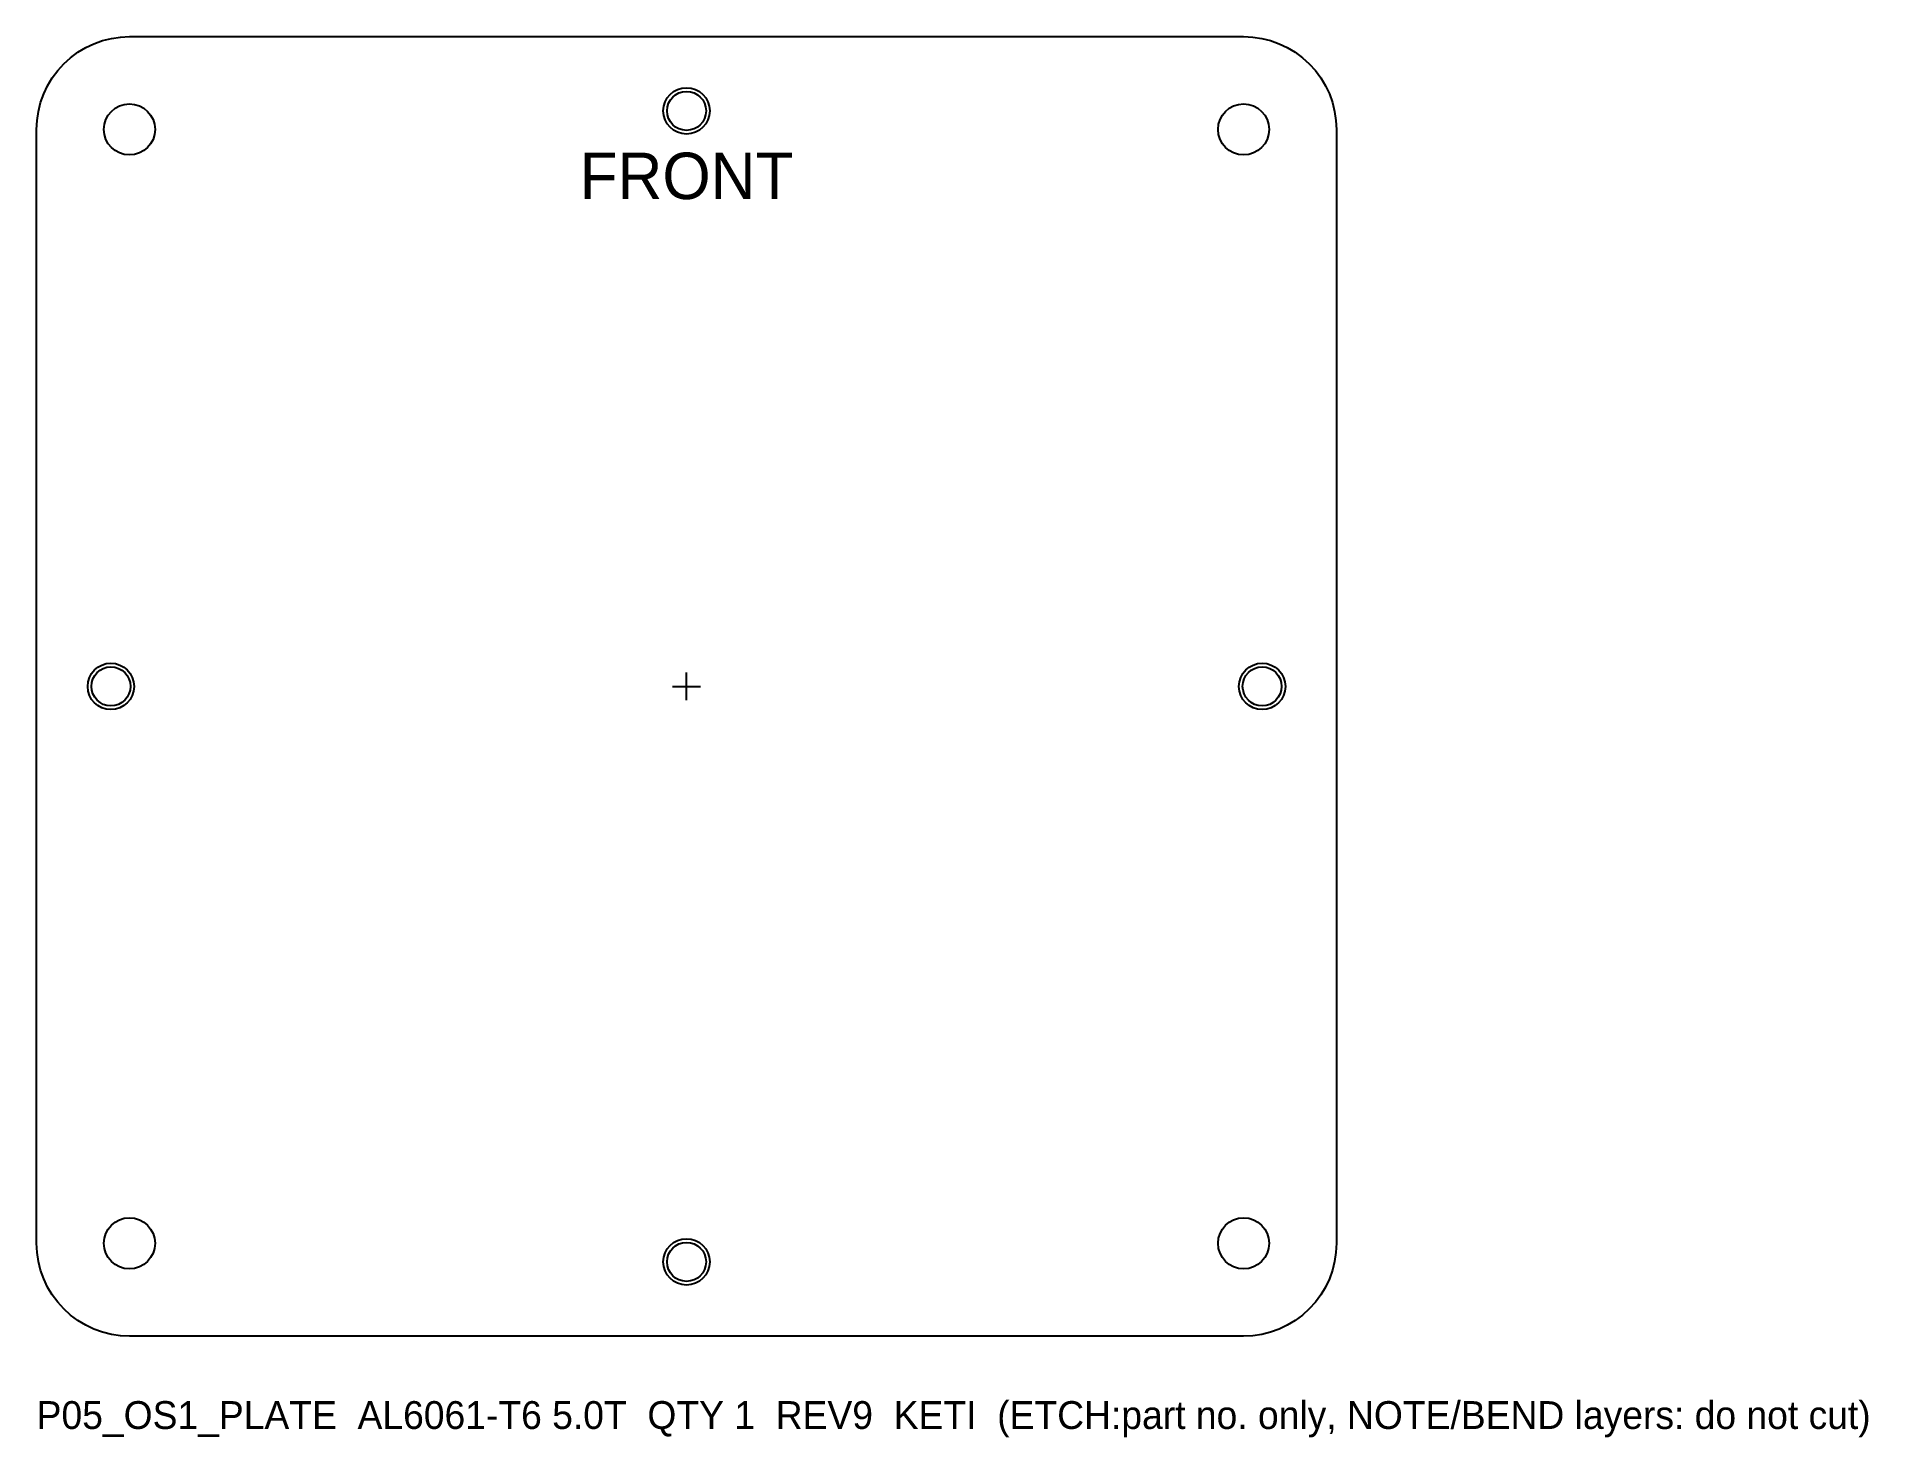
# Model space of a CAD drawing. Header units: millimetres. Extents: x -70 to 127, y -81 to 70.
import ezdxf
from ezdxf.enums import TextEntityAlignment as Align

# ---------------------------------------------------------------- set-up
doc = ezdxf.new("R2010")
doc.units = ezdxf.units.MM
for name, color, linetype in [('CUT', 7, 'CONTINUOUS'), ('ETCH', 6, 'CONTINUOUS'), ('NOTE', 8, 'CONTINUOUS'), ('TAP', 5, 'CONTINUOUS')]:
    doc.layers.add(name, color=color, linetype=linetype)

msp = doc.modelspace()

# ---------------------------------------------------------------- linework, layer by layer
at = {"layer": 'CUT'}
msp.add_lwpolyline([(70, -60), (69.95, -60.98), (69.81, -61.95), (69.57, -62.9), (69.24, -63.83), (68.82, -64.71), (68.31, -65.56), (67.73, -66.34), (67.07, -67.07), (66.34, -67.73), (65.56, -68.31), (64.71, -68.82), (63.83, -69.24), (62.9, -69.57), (61.95, -69.81), (60.98, -69.95), (60, -70), (-60, -70), (-60.98, -69.95), (-61.95, -69.81), (-62.9, -69.57), (-63.83, -69.24), (-64.71, -68.82), (-65.56, -68.31), (-66.34, -67.73), (-67.07, -67.07), (-67.73, -66.34), (-68.31, -65.56), (-68.82, -64.71), (-69.24, -63.83), (-69.57, -62.9), (-69.81, -61.95), (-69.95, -60.98), (-70, -60), (-70, 60), (-69.95, 60.98), (-69.81, 61.95), (-69.57, 62.9), (-69.24, 63.83), (-68.82, 64.71), (-68.31, 65.56), (-67.73, 66.34), (-67.07, 67.07), (-66.34, 67.73), (-65.56, 68.31), (-64.71, 68.82), (-63.83, 69.24), (-62.9, 69.57), (-61.95, 69.81), (-60.98, 69.95), (-60, 70), (60, 70), (60.98, 69.95), (61.95, 69.81), (62.9, 69.57), (63.83, 69.24), (64.71, 68.82), (65.56, 68.31), (66.34, 67.73), (67.07, 67.07), (67.73, 66.34), (68.31, 65.56), (68.82, 64.71), (69.24, 63.83), (69.57, 62.9), (69.81, 61.95), (69.95, 60.98), (70, 60), (70, -60)], close=True, dxfattribs=at)
for centre, radius in [((0, 62), 2.1), ((-60, 60), 2.75), ((60, 60), 2.75), ((-62, 0), 2.1), ((62, 0), 2.1), ((-60, -60), 2.75), ((60, -60), 2.75), ((0, -62), 2.1)]:
    msp.add_circle(centre, radius, dxfattribs=at)
at = {"layer": 'ETCH'}
for p, q in [((-1.5, 0), (1.5, 0)), ((0, -1.5), (0, 1.5))]:
    msp.add_line(p, q, dxfattribs=at)
at = {"layer": 'TAP'}
for centre in [(0, 62), (-62, 0), (62, 0), (0, -62)]:
    msp.add_circle(centre, 2.5, dxfattribs=at)

# ---------------------------------------------------------------- texts
at = {"layer": 'ETCH'}
msp.add_text('FRONT', height=5, dxfattribs=at).set_placement((0, 55), align=Align.MIDDLE_CENTER)
at = {"layer": 'NOTE'}
msp.add_text('P05_OS1_PLATE  AL6061-T6 5.0T  QTY 1  REV9  KETI  (ETCH:part no. only, NOTE/BEND layers: do not cut)', height=3, dxfattribs=at).set_placement((-70, -80))

doc.saveas('drawing.dxf')
